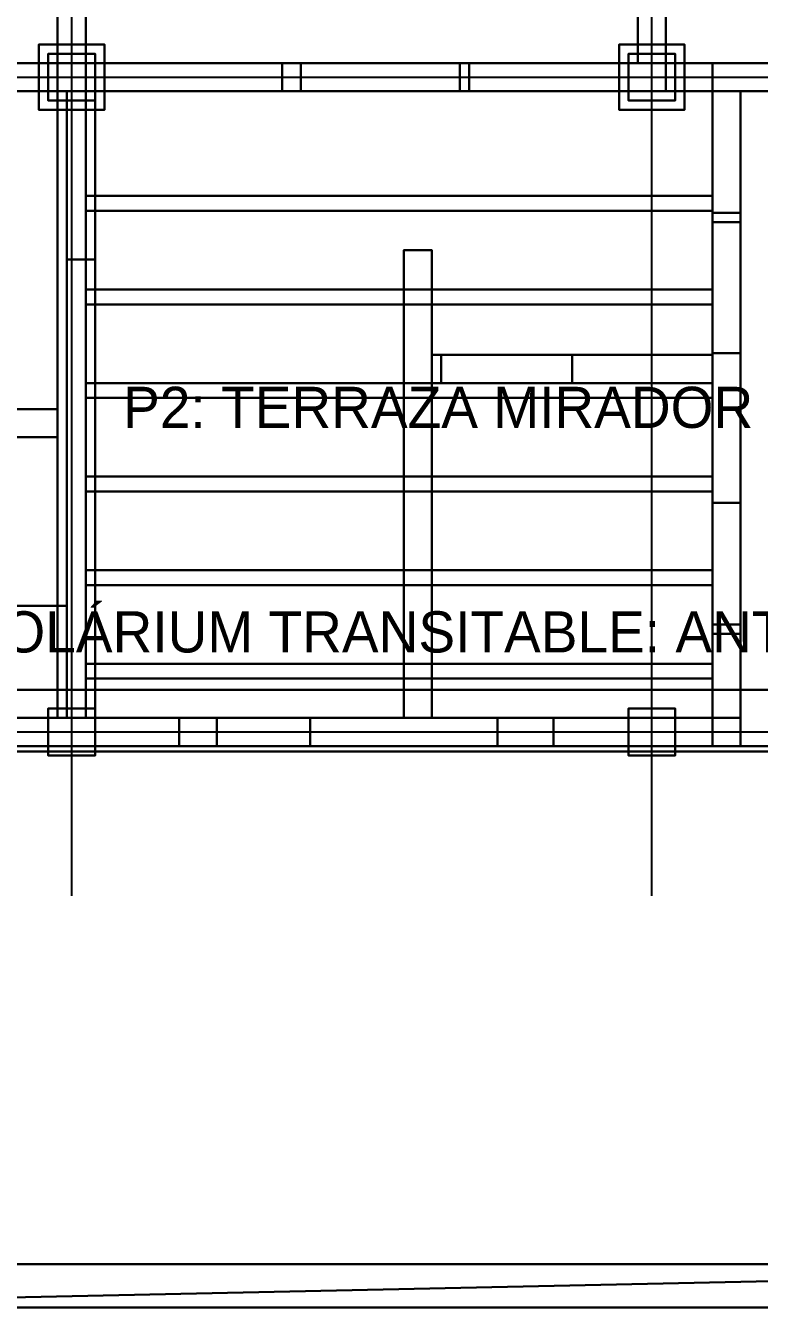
# Model space of a CAD drawing. Extents: x -0.6 to 14.6, y 0 to 25.5.
# Drawn here: x 2.58 to 6.5, y 0 to 6.85 of the extents above; entities that cross this region are included whole.
import ezdxf

# ---------------------------------------------------------------- set-up
doc = ezdxf.new("R2010")
doc.units = 0
for name, color, linetype in [('CERCA_PERIMETRAL_3D', 7, 'CONTINUOUS'), ('COLUMNAS_3D', 7, 'CONTINUOUS'), ('EJES_ESTRUCTURALES', 7, 'CONTINUOUS'), ('LOSA_PISO_3D', 7, 'CONTINUOUS'), ('MEDITERRANEO_AZOTEA_SOLARIUM_3D', 7, 'CONTINUOUS'), ('MEDITERRANEO_MUROS_ENCALADOS_3D', 7, 'CONTINUOUS'), ('MEDITERRANEO_PERGOLAS_3D', 7, 'CONTINUOUS'), ('MEDITERRANEO_TABIQUES_3D', 7, 'CONTINUOUS'), ('MUROS_EXTERIORES_3D', 7, 'CONTINUOUS'), ('MUROS_INTERIORES_3D', 7, 'CONTINUOUS'), ('P2_COLUMNAS_3D', 7, 'CONTINUOUS'), ('P2_LOSA_PISO_3D', 7, 'CONTINUOUS'), ('P2_ROTULOS', 7, 'CONTINUOUS'), ('PLANTA_SEGUNDO_PISO_2D', 7, 'CONTINUOUS'), ('SOTANO_COLUMNAS_3D', 7, 'CONTINUOUS'), ('SOTANO_LOSA_3D', 7, 'CONTINUOUS'), ('SOTANO_MUROS_EXT_3D', 7, 'CONTINUOUS'), ('SOTANO_MUROS_INT_3D', 7, 'CONTINUOUS'), ('TERRENO_3D', 7, 'CONTINUOUS')]:
    doc.layers.add(name, color=color, linetype=linetype)

msp = doc.modelspace()

# ---------------------------------------------------------------- linework, layer by layer
at = {"layer": 'CERCA_PERIMETRAL_3D', "color": 7}
for points in [[(0, 0, -2.55), (0, 0.23, -2.55), (10.8043, 0.23, -2.55), (10.8043, 0, -2.55)], [(0, 0, -1), (10.8043, 0, -1), (10.8043, 0.23, -1), (0, 0.23, -1)], [(10.8043, 0.23, -2.55), (0, 0.23, -2.55), (0, 0.23, -1), (10.8043, 0.23, -1)], [(0, 0, -2.55), (10.8043, 0, -2.55), (10.8043, 0, -1), (0, 0, -1)]]:
    msp.add_3dface(points, dxfattribs=at)
at = {"layer": 'COLUMNAS_3D', "color": 1}
for points in [[(2.7, 6.45), (2.7, 6.7), (2.95, 6.7), (2.95, 6.45)], [(2.7, 6.45, 2.85), (2.95, 6.45, 2.85), (2.95, 6.7, 2.85), (2.7, 6.7, 2.85)], [(2.95, 6.7), (2.7, 6.7), (2.7, 6.7, 2.85), (2.95, 6.7, 2.85)], [(2.7, 6.7), (2.7, 6.45), (2.7, 6.45, 2.85), (2.7, 6.7, 2.85)], [(2.95, 6.45), (2.95, 6.7), (2.95, 6.7, 2.85), (2.95, 6.45, 2.85)], [(5.8, 6.45), (5.8, 6.7), (6.05, 6.7), (6.05, 6.45)], [(5.8, 6.45, 2.85), (6.05, 6.45, 2.85), (6.05, 6.7, 2.85), (5.8, 6.7, 2.85)], [(6.05, 6.7), (5.8, 6.7), (5.8, 6.7, 2.85), (6.05, 6.7, 2.85)], [(5.8, 6.7), (5.8, 6.45), (5.8, 6.45, 2.85), (5.8, 6.7, 2.85)], [(6.05, 6.45), (6.05, 6.7), (6.05, 6.7, 2.85), (6.05, 6.45, 2.85)], [(2.7, 6.45), (2.95, 6.45), (2.95, 6.45, 2.85), (2.7, 6.45, 2.85)], [(5.8, 6.45), (6.05, 6.45), (6.05, 6.45, 2.85), (5.8, 6.45, 2.85)], [(2.7, 2.95), (2.7, 3.2), (2.95, 3.2), (2.95, 2.95)], [(2.7, 2.95, 2.85), (2.95, 2.95, 2.85), (2.95, 3.2, 2.85), (2.7, 3.2, 2.85)], [(2.95, 3.2), (2.7, 3.2), (2.7, 3.2, 2.85), (2.95, 3.2, 2.85)], [(2.7, 3.2), (2.7, 2.95), (2.7, 2.95, 2.85), (2.7, 3.2, 2.85)], [(2.95, 2.95), (2.95, 3.2), (2.95, 3.2, 2.85), (2.95, 2.95, 2.85)], [(5.8, 2.95), (5.8, 3.2), (6.05, 3.2), (6.05, 2.95)], [(5.8, 2.95, 2.85), (6.05, 2.95, 2.85), (6.05, 3.2, 2.85), (5.8, 3.2, 2.85)], [(6.05, 3.2), (5.8, 3.2), (5.8, 3.2, 2.85), (6.05, 3.2, 2.85)], [(5.8, 3.2), (5.8, 2.95), (5.8, 2.95, 2.85), (5.8, 3.2, 2.85)], [(6.05, 2.95), (6.05, 3.2), (6.05, 3.2, 2.85), (6.05, 2.95, 2.85)], [(2.7, 2.95), (2.95, 2.95), (2.95, 2.95, 2.85), (2.7, 2.95, 2.85)], [(5.8, 2.95), (6.05, 2.95), (6.05, 2.95, 2.85), (5.8, 2.95, 2.85)]]:
    msp.add_3dface(points, dxfattribs=at)
at = {"layer": 'EJES_ESTRUCTURALES', "color": 4}
for p, q in [((2.825, 2.2), (2.825, 25.51)), ((5.925, 2.2), (5.925, 25.51)), ((-0.6, 6.575), (9.8, 6.575)), ((-0.6, 3.075), (9.8, 3.075))]:
    msp.add_line(p, q, dxfattribs=at)
at = {"layer": 'LOSA_PISO_3D', "color": 8}
for points in [[(0.15, 6.5, -0.15), (0.15, 7.4, -0.15), (9.15, 7.4, -0.15), (9.15, 6.5, -0.15)], [(0.15, 6.5), (9.15, 6.5), (9.15, 7.4), (0.15, 7.4)], [(0.15, 3, -0.15), (0.15, 6.5, -0.15), (6.4, 6.5, -0.15), (6.4, 3, -0.15)], [(0.15, 3), (6.4, 3), (6.4, 6.5), (0.15, 6.5)], [(6.4, 6.5, -0.15), (0.15, 6.5, -0.15), (0.15, 6.5), (6.4, 6.5)], [(0.15, 6.5, -0.15), (9.15, 6.5, -0.15), (9.15, 6.5), (0.15, 6.5)], [(6.4, 3, -0.15), (6.4, 6.5, -0.15), (6.4, 6.5), (6.4, 3)], [(0.15, 3, -0.15), (6.4, 3, -0.15), (6.4, 3), (0.15, 3)]]:
    msp.add_3dface(points, dxfattribs=at)
at = {"layer": 'MEDITERRANEO_AZOTEA_SOLARIUM_3D', "color": 7}
for points in [[(0.12, 2.97, 7), (0.12, 24.74, 7), (9.18, 24.74, 7), (9.18, 2.97, 7)], [(0.12, 2.97, 7.08), (9.18, 2.97, 7.08), (9.18, 24.74, 7.08), (0.12, 24.74, 7.08)], [(0.15, 3, 5.85), (0.15, 24.71, 5.85), (9.15, 24.71, 5.85), (9.15, 3, 5.85)], [(0.15, 3, 6), (9.15, 3, 6), (9.15, 24.71, 6), (0.15, 24.71, 6)], [(0.15, 3, 6), (0.15, 3.3, 6), (9.15, 3.3, 6), (9.15, 3, 6)], [(0.15, 3, 7), (9.15, 3, 7), (9.15, 3.3, 7), (0.15, 3.3, 7)], [(9.15, 3.3, 6), (0.15, 3.3, 6), (0.15, 3.3, 7), (9.15, 3.3, 7)], [(0.12, 2.97, 7), (9.18, 2.97, 7), (9.18, 2.97, 7.08), (0.12, 2.97, 7.08)], [(0.15, 3, 5.85), (9.15, 3, 5.85), (9.15, 3, 6), (0.15, 3, 6)], [(0.15, 3, 6), (9.15, 3, 6), (9.15, 3, 7), (0.15, 3, 7)]]:
    msp.add_3dface(points, dxfattribs=at)
at = {"layer": 'MEDITERRANEO_MUROS_ENCALADOS_3D', "color": 7}
for points in [[(6.25, 6.5, 3), (6.25, 6.65, 3), (9.15, 6.65, 3), (9.15, 6.5, 3)], [(6.25, 6.5, 5.85), (9.15, 6.5, 5.85), (9.15, 6.65, 5.85), (6.25, 6.65, 5.85)], [(9.15, 6.65, 3), (6.25, 6.65, 3), (6.25, 6.65, 5.85), (9.15, 6.65, 5.85)], [(6.25, 6.65, 3), (6.25, 6.5, 3), (6.25, 6.5, 5.85), (6.25, 6.65, 5.85)], [(6.25, 6.5, 3), (9.15, 6.5, 3), (9.15, 6.5, 5.85), (6.25, 6.5, 5.85)], [(6.25, 5.85, 3), (6.25, 6.5, 3), (6.4, 6.5, 3), (6.4, 5.85, 3)], [(6.25, 5.85, 5.85), (6.4, 5.85, 5.85), (6.4, 6.5, 5.85), (6.25, 6.5, 5.85)], [(6.4, 6.5, 3), (6.25, 6.5, 3), (6.25, 6.5, 5.85), (6.4, 6.5, 5.85)], [(6.25, 6.5, 3), (6.25, 5.85, 3), (6.25, 5.85, 5.85), (6.25, 6.5, 5.85)], [(6.4, 5.85, 3), (6.4, 6.5, 3), (6.4, 6.5, 5.85), (6.4, 5.85, 5.85)], [(6.25, 3.65, 3), (6.25, 5.85, 3), (6.4, 5.85, 3), (6.4, 3.65, 3)], [(6.25, 3.65, 4), (6.4, 3.65, 4), (6.4, 5.85, 4), (6.25, 5.85, 4)], [(6.4, 5.85, 3), (6.25, 5.85, 3), (6.25, 5.85, 4), (6.4, 5.85, 4)], [(6.25, 5.85, 3), (6.25, 3.65, 3), (6.25, 3.65, 4), (6.25, 5.85, 4)], [(6.25, 3.65, 5.1), (6.25, 5.85, 5.1), (6.4, 5.85, 5.1), (6.4, 3.65, 5.1)], [(6.25, 3.65, 5.85), (6.4, 3.65, 5.85), (6.4, 5.85, 5.85), (6.25, 5.85, 5.85)], [(6.4, 5.85, 5.1), (6.25, 5.85, 5.1), (6.25, 5.85, 5.85), (6.4, 5.85, 5.85)], [(6.25, 5.85, 5.1), (6.25, 3.65, 5.1), (6.25, 3.65, 5.85), (6.25, 5.85, 5.85)], [(6.25, 5.85, 3), (6.4, 5.85, 3), (6.4, 5.85, 5.85), (6.25, 5.85, 5.85)], [(6.4, 3.65, 3), (6.4, 5.85, 3), (6.4, 5.85, 4), (6.4, 3.65, 4)], [(6.4, 3.65, 5.1), (6.4, 5.85, 5.1), (6.4, 5.85, 5.85), (6.4, 3.65, 5.85)], [(6.25, 3, 3), (6.25, 3.65, 3), (6.4, 3.65, 3), (6.4, 3, 3)], [(6.25, 3, 5.85), (6.4, 3, 5.85), (6.4, 3.65, 5.85), (6.25, 3.65, 5.85)], [(6.4, 3.65, 3), (6.25, 3.65, 3), (6.25, 3.65, 5.85), (6.4, 3.65, 5.85)], [(6.25, 3.65, 3), (6.25, 3, 3), (6.25, 3, 5.85), (6.25, 3.65, 5.85)], [(6.25, 3.65, 3), (6.4, 3.65, 3), (6.4, 3.65, 4), (6.25, 3.65, 4)], [(6.25, 3.65, 5.1), (6.4, 3.65, 5.1), (6.4, 3.65, 5.85), (6.25, 3.65, 5.85)], [(6.4, 3, 3), (6.4, 3.65, 3), (6.4, 3.65, 5.85), (6.4, 3, 5.85)], [(2.3, 3, 3), (2.3, 3.15, 3), (3.6, 3.15, 3), (3.6, 3, 3)], [(2.3, 3, 5.85), (3.6, 3, 5.85), (3.6, 3.15, 5.85), (2.3, 3.15, 5.85)], [(3.6, 3.15, 3), (2.3, 3.15, 3), (2.3, 3.15, 5.85), (3.6, 3.15, 5.85)], [(3.6, 3, 3), (3.6, 3.15, 3), (3.6, 3.15, 5.85), (3.6, 3, 5.85)], [(3.6, 3, 5.1), (3.6, 3.15, 5.1), (5.4, 3.15, 5.1), (5.4, 3, 5.1)], [(3.6, 3, 5.85), (5.4, 3, 5.85), (5.4, 3.15, 5.85), (3.6, 3.15, 5.85)], [(5.4, 3.15, 5.1), (3.6, 3.15, 5.1), (3.6, 3.15, 5.85), (5.4, 3.15, 5.85)], [(3.6, 3.15, 5.1), (3.6, 3, 5.1), (3.6, 3, 5.85), (3.6, 3.15, 5.85)], [(5.4, 3, 5.1), (5.4, 3.15, 5.1), (5.4, 3.15, 5.85), (5.4, 3, 5.85)], [(5.4, 3, 3), (5.4, 3.15, 3), (6.4, 3.15, 3), (6.4, 3, 3)], [(5.4, 3, 5.85), (6.4, 3, 5.85), (6.4, 3.15, 5.85), (5.4, 3.15, 5.85)], [(6.4, 3.15, 3), (5.4, 3.15, 3), (5.4, 3.15, 5.85), (6.4, 3.15, 5.85)], [(5.4, 3.15, 3), (5.4, 3, 3), (5.4, 3, 5.85), (5.4, 3.15, 5.85)], [(6.4, 3, 3), (6.4, 3.15, 3), (6.4, 3.15, 5.85), (6.4, 3, 5.85)], [(2.3, 3, 3), (3.6, 3, 3), (3.6, 3, 5.85), (2.3, 3, 5.85)], [(3.6, 3, 5.1), (5.4, 3, 5.1), (5.4, 3, 5.85), (3.6, 3, 5.85)], [(5.4, 3, 3), (6.4, 3, 3), (6.4, 3, 5.85), (5.4, 3, 5.85)], [(6.25, 3, 3), (6.4, 3, 3), (6.4, 3, 5.85), (6.25, 3, 5.85)]]:
    msp.add_3dface(points, dxfattribs=at)
at = {"layer": 'MEDITERRANEO_PERGOLAS_3D', "color": 6}
for points in [[(2.9, 5.86, 5.95), (2.9, 5.94, 5.95), (6.25, 5.94, 5.95), (6.25, 5.86, 5.95)], [(2.9, 5.86, 6.05), (6.25, 5.86, 6.05), (6.25, 5.94, 6.05), (2.9, 5.94, 6.05)], [(6.25, 5.94, 5.95), (2.9, 5.94, 5.95), (2.9, 5.94, 6.05), (6.25, 5.94, 6.05)], [(2.9, 5.94, 5.95), (2.9, 5.86, 5.95), (2.9, 5.86, 6.05), (2.9, 5.94, 6.05)], [(6.25, 5.86, 5.95), (6.25, 5.94, 5.95), (6.25, 5.94, 6.05), (6.25, 5.86, 6.05)], [(2.9, 5.86, 5.95), (6.25, 5.86, 5.95), (6.25, 5.86, 6.05), (2.9, 5.86, 6.05)], [(2.9, 5.36, 5.95), (2.9, 5.44, 5.95), (6.25, 5.44, 5.95), (6.25, 5.36, 5.95)], [(2.9, 5.36, 6.05), (6.25, 5.36, 6.05), (6.25, 5.44, 6.05), (2.9, 5.44, 6.05)], [(6.25, 5.44, 5.95), (2.9, 5.44, 5.95), (2.9, 5.44, 6.05), (6.25, 5.44, 6.05)], [(2.9, 5.44, 5.95), (2.9, 5.36, 5.95), (2.9, 5.36, 6.05), (2.9, 5.44, 6.05)], [(6.25, 5.36, 5.95), (6.25, 5.44, 5.95), (6.25, 5.44, 6.05), (6.25, 5.36, 6.05)], [(2.9, 5.36, 5.95), (6.25, 5.36, 5.95), (6.25, 5.36, 6.05), (2.9, 5.36, 6.05)], [(2.9, 4.86, 5.95), (2.9, 4.94, 5.95), (6.25, 4.94, 5.95), (6.25, 4.86, 5.95)], [(2.9, 4.86, 6.05), (6.25, 4.86, 6.05), (6.25, 4.94, 6.05), (2.9, 4.94, 6.05)], [(6.25, 4.94, 5.95), (2.9, 4.94, 5.95), (2.9, 4.94, 6.05), (6.25, 4.94, 6.05)], [(2.9, 4.94, 5.95), (2.9, 4.86, 5.95), (2.9, 4.86, 6.05), (2.9, 4.94, 6.05)], [(6.25, 4.86, 5.95), (6.25, 4.94, 5.95), (6.25, 4.94, 6.05), (6.25, 4.86, 6.05)], [(2.9, 4.86, 5.95), (6.25, 4.86, 5.95), (6.25, 4.86, 6.05), (2.9, 4.86, 6.05)], [(2.9, 4.36, 5.95), (2.9, 4.44, 5.95), (6.25, 4.44, 5.95), (6.25, 4.36, 5.95)], [(2.9, 4.36, 6.05), (6.25, 4.36, 6.05), (6.25, 4.44, 6.05), (2.9, 4.44, 6.05)], [(6.25, 4.44, 5.95), (2.9, 4.44, 5.95), (2.9, 4.44, 6.05), (6.25, 4.44, 6.05)], [(2.9, 4.44, 5.95), (2.9, 4.36, 5.95), (2.9, 4.36, 6.05), (2.9, 4.44, 6.05)], [(6.25, 4.36, 5.95), (6.25, 4.44, 5.95), (6.25, 4.44, 6.05), (6.25, 4.36, 6.05)], [(2.9, 4.36, 5.95), (6.25, 4.36, 5.95), (6.25, 4.36, 6.05), (2.9, 4.36, 6.05)], [(2.9, 3.86, 5.95), (2.9, 3.94, 5.95), (6.25, 3.94, 5.95), (6.25, 3.86, 5.95)], [(2.9, 3.86, 6.05), (6.25, 3.86, 6.05), (6.25, 3.94, 6.05), (2.9, 3.94, 6.05)], [(6.25, 3.94, 5.95), (2.9, 3.94, 5.95), (2.9, 3.94, 6.05), (6.25, 3.94, 6.05)], [(2.9, 3.94, 5.95), (2.9, 3.86, 5.95), (2.9, 3.86, 6.05), (2.9, 3.94, 6.05)], [(6.25, 3.86, 5.95), (6.25, 3.94, 5.95), (6.25, 3.94, 6.05), (6.25, 3.86, 6.05)], [(2.9, 3.86, 5.95), (6.25, 3.86, 5.95), (6.25, 3.86, 6.05), (2.9, 3.86, 6.05)], [(2.9, 3.36, 5.95), (2.9, 3.44, 5.95), (6.25, 3.44, 5.95), (6.25, 3.36, 5.95)], [(2.9, 3.36, 6.05), (6.25, 3.36, 6.05), (6.25, 3.44, 6.05), (2.9, 3.44, 6.05)], [(6.25, 3.44, 5.95), (2.9, 3.44, 5.95), (2.9, 3.44, 6.05), (6.25, 3.44, 6.05)], [(2.9, 3.44, 5.95), (2.9, 3.36, 5.95), (2.9, 3.36, 6.05), (2.9, 3.44, 6.05)], [(6.25, 3.36, 5.95), (6.25, 3.44, 5.95), (6.25, 3.44, 6.05), (6.25, 3.36, 6.05)], [(2.9, 3.36, 5.95), (6.25, 3.36, 5.95), (6.25, 3.36, 6.05), (2.9, 3.36, 6.05)]]:
    msp.add_3dface(points, dxfattribs=at)
at = {"layer": 'MEDITERRANEO_TABIQUES_3D', "color": 7}
for points in [[(5.85, 6.65, 3), (5.85, 9.2, 3), (6, 9.2, 3), (6, 6.65, 3)], [(5.85, 6.65, 5.85), (6, 6.65, 5.85), (6, 9.2, 5.85), (5.85, 9.2, 5.85)], [(5.85, 9.2, 3), (5.85, 6.65, 3), (5.85, 6.65, 5.85), (5.85, 9.2, 5.85)], [(6, 6.65, 3), (6, 9.2, 3), (6, 9.2, 5.85), (6, 6.65, 5.85)], [(2.75, 3.15, 3), (2.75, 7.3, 3), (2.9, 7.3, 3), (2.9, 3.15, 3)], [(2.75, 3.15, 5.85), (2.9, 3.15, 5.85), (2.9, 7.3, 5.85), (2.75, 7.3, 5.85)], [(2.75, 7.3, 3), (2.75, 3.15, 3), (2.75, 3.15, 5.85), (2.75, 7.3, 5.85)], [(2.9, 3.15, 3), (2.9, 7.3, 3), (2.9, 7.3, 5.85), (2.9, 3.15, 5.85)], [(5.85, 6.65, 3), (6, 6.65, 3), (6, 6.65, 5.85), (5.85, 6.65, 5.85)], [(2.75, 3.15, 3), (2.9, 3.15, 3), (2.9, 3.15, 5.85), (2.75, 3.15, 5.85)]]:
    msp.add_3dface(points, dxfattribs=at)
at = {"layer": 'MUROS_EXTERIORES_3D', "color": 7}
for points in [[(6.25, 6.5), (6.25, 6.65), (9.15, 6.65), (9.15, 6.5)], [(6.25, 6.5, 2.85), (9.15, 6.5, 2.85), (9.15, 6.65, 2.85), (6.25, 6.65, 2.85)], [(9.15, 6.65), (6.25, 6.65), (6.25, 6.65, 2.85), (9.15, 6.65, 2.85)], [(6.25, 6.65), (6.25, 6.5), (6.25, 6.5, 2.85), (6.25, 6.65, 2.85)], [(6.25, 6.5), (9.15, 6.5), (9.15, 6.5, 2.85), (6.25, 6.5, 2.85)], [(6.25, 5.85), (6.25, 6.5), (6.4, 6.5), (6.4, 5.85)], [(6.25, 5.85, 2.85), (6.4, 5.85, 2.85), (6.4, 6.5, 2.85), (6.25, 6.5, 2.85)], [(6.4, 6.5), (6.25, 6.5), (6.25, 6.5, 2.85), (6.4, 6.5, 2.85)], [(6.25, 6.5), (6.25, 5.85), (6.25, 5.85, 2.85), (6.25, 6.5, 2.85)], [(6.4, 5.85), (6.4, 6.5), (6.4, 6.5, 2.85), (6.4, 5.85, 2.85)], [(6.25, 3.65), (6.25, 5.85), (6.4, 5.85), (6.4, 3.65)], [(6.25, 3.65, 1), (6.4, 3.65, 1), (6.4, 5.85, 1), (6.25, 5.85, 1)], [(6.4, 5.85), (6.25, 5.85), (6.25, 5.85, 1), (6.4, 5.85, 1)], [(6.25, 5.85), (6.25, 3.65), (6.25, 3.65, 1), (6.25, 5.85, 1)], [(6.25, 3.65, 2.1), (6.25, 5.85, 2.1), (6.4, 5.85, 2.1), (6.4, 3.65, 2.1)], [(6.25, 3.65, 2.85), (6.4, 3.65, 2.85), (6.4, 5.85, 2.85), (6.25, 5.85, 2.85)], [(6.4, 5.85, 2.1), (6.25, 5.85, 2.1), (6.25, 5.85, 2.85), (6.4, 5.85, 2.85)], [(6.25, 5.85, 2.1), (6.25, 3.65, 2.1), (6.25, 3.65, 2.85), (6.25, 5.85, 2.85)], [(6.25, 5.85), (6.4, 5.85), (6.4, 5.85, 2.85), (6.25, 5.85, 2.85)], [(6.4, 3.65), (6.4, 5.85), (6.4, 5.85, 1), (6.4, 3.65, 1)], [(6.4, 3.65, 2.1), (6.4, 5.85, 2.1), (6.4, 5.85, 2.85), (6.4, 3.65, 2.85)], [(6.25, 3), (6.25, 3.65), (6.4, 3.65), (6.4, 3)], [(6.25, 3, 2.85), (6.4, 3, 2.85), (6.4, 3.65, 2.85), (6.25, 3.65, 2.85)], [(6.4, 3.65), (6.25, 3.65), (6.25, 3.65, 2.85), (6.4, 3.65, 2.85)], [(6.25, 3.65), (6.25, 3), (6.25, 3, 2.85), (6.25, 3.65, 2.85)], [(6.25, 3.65), (6.4, 3.65), (6.4, 3.65, 1), (6.25, 3.65, 1)], [(6.25, 3.65, 2.1), (6.4, 3.65, 2.1), (6.4, 3.65, 2.85), (6.25, 3.65, 2.85)], [(6.4, 3), (6.4, 3.65), (6.4, 3.65, 2.85), (6.4, 3, 2.85)], [(2.35, 3), (2.35, 3.15), (4.1, 3.15), (4.1, 3)], [(2.35, 3, 2.85), (4.1, 3, 2.85), (4.1, 3.15, 2.85), (2.35, 3.15, 2.85)], [(4.1, 3.15), (2.35, 3.15), (2.35, 3.15, 2.85), (4.1, 3.15, 2.85)], [(4.1, 3), (4.1, 3.15), (4.1, 3.15, 2.85), (4.1, 3, 2.85)], [(4.1, 3), (4.1, 3.15), (5.1, 3.15), (5.1, 3)], [(4.1, 3, 1), (5.1, 3, 1), (5.1, 3.15, 1), (4.1, 3.15, 1)], [(5.1, 3.15), (4.1, 3.15), (4.1, 3.15, 1), (5.1, 3.15, 1)], [(4.1, 3.15), (4.1, 3), (4.1, 3, 1), (4.1, 3.15, 1)], [(4.1, 3, 2.1), (4.1, 3.15, 2.1), (5.1, 3.15, 2.1), (5.1, 3, 2.1)], [(4.1, 3, 2.85), (5.1, 3, 2.85), (5.1, 3.15, 2.85), (4.1, 3.15, 2.85)], [(5.1, 3.15, 2.1), (4.1, 3.15, 2.1), (4.1, 3.15, 2.85), (5.1, 3.15, 2.85)], [(4.1, 3.15, 2.1), (4.1, 3, 2.1), (4.1, 3, 2.85), (4.1, 3.15, 2.85)], [(5.1, 3), (5.1, 3.15), (5.1, 3.15, 1), (5.1, 3, 1)], [(5.1, 3, 2.1), (5.1, 3.15, 2.1), (5.1, 3.15, 2.85), (5.1, 3, 2.85)], [(5.1, 3), (5.1, 3.15), (6.4, 3.15), (6.4, 3)], [(5.1, 3, 2.85), (6.4, 3, 2.85), (6.4, 3.15, 2.85), (5.1, 3.15, 2.85)], [(6.4, 3.15), (5.1, 3.15), (5.1, 3.15, 2.85), (6.4, 3.15, 2.85)], [(5.1, 3.15), (5.1, 3), (5.1, 3, 2.85), (5.1, 3.15, 2.85)], [(6.4, 3), (6.4, 3.15), (6.4, 3.15, 2.85), (6.4, 3, 2.85)], [(2.35, 3), (4.1, 3), (4.1, 3, 2.85), (2.35, 3, 2.85)], [(4.1, 3), (5.1, 3), (5.1, 3, 1), (4.1, 3, 1)], [(4.1, 3, 2.1), (5.1, 3, 2.1), (5.1, 3, 2.85), (4.1, 3, 2.85)], [(5.1, 3), (6.4, 3), (6.4, 3, 2.85), (5.1, 3, 2.85)], [(6.25, 3), (6.4, 3), (6.4, 3, 2.85), (6.25, 3, 2.85)]]:
    msp.add_3dface(points, dxfattribs=at)
at = {"layer": 'MUROS_INTERIORES_3D', "color": 7}
for points in [[(2.75, 3.15), (2.75, 24.56), (2.9, 24.56), (2.9, 3.15)], [(2.75, 3.15, 2.85), (2.9, 3.15, 2.85), (2.9, 24.56, 2.85), (2.75, 24.56, 2.85)], [(2.75, 24.56), (2.75, 3.15), (2.75, 3.15, 2.85), (2.75, 24.56, 2.85)], [(2.9, 3.15), (2.9, 24.56), (2.9, 24.56, 2.85), (2.9, 3.15, 2.85)], [(5.85, 6.65), (5.85, 6.95), (6, 6.95), (6, 6.65)], [(5.85, 6.65, 2.85), (6, 6.65, 2.85), (6, 6.95, 2.85), (5.85, 6.95, 2.85)], [(5.85, 6.95), (5.85, 6.65), (5.85, 6.65, 2.85), (5.85, 6.95, 2.85)], [(6, 6.65), (6, 6.95), (6, 6.95, 2.85), (6, 6.65, 2.85)], [(2.9, 6.5), (2.9, 6.65), (4.05, 6.65), (4.05, 6.5)], [(2.9, 6.5, 2.85), (4.05, 6.5, 2.85), (4.05, 6.65, 2.85), (2.9, 6.65, 2.85)], [(4.05, 6.65), (2.9, 6.65), (2.9, 6.65, 2.85), (4.05, 6.65, 2.85)], [(2.9, 6.65), (2.9, 6.5), (2.9, 6.5, 2.85), (2.9, 6.65, 2.85)], [(4.05, 6.5), (4.05, 6.65), (4.05, 6.65, 2.85), (4.05, 6.5, 2.85)], [(4.05, 6.5, 2.1), (4.05, 6.65, 2.1), (4.9, 6.65, 2.1), (4.9, 6.5, 2.1)], [(4.05, 6.5, 2.85), (4.9, 6.5, 2.85), (4.9, 6.65, 2.85), (4.05, 6.65, 2.85)], [(4.9, 6.65, 2.1), (4.05, 6.65, 2.1), (4.05, 6.65, 2.85), (4.9, 6.65, 2.85)], [(4.05, 6.65, 2.1), (4.05, 6.5, 2.1), (4.05, 6.5, 2.85), (4.05, 6.65, 2.85)], [(4.9, 6.5, 2.1), (4.9, 6.65, 2.1), (4.9, 6.65, 2.85), (4.9, 6.5, 2.85)], [(4.9, 6.5), (4.9, 6.65), (6.25, 6.65), (6.25, 6.5)], [(4.9, 6.5, 2.85), (6.25, 6.5, 2.85), (6.25, 6.65, 2.85), (4.9, 6.65, 2.85)], [(6.25, 6.65), (4.9, 6.65), (4.9, 6.65, 2.85), (6.25, 6.65, 2.85)], [(4.9, 6.65), (4.9, 6.5), (4.9, 6.5, 2.85), (4.9, 6.65, 2.85)], [(5.85, 6.65), (6, 6.65), (6, 6.65, 2.85), (5.85, 6.65, 2.85)], [(6.25, 6.5), (6.25, 6.65), (6.25, 6.65, 2.85), (6.25, 6.5, 2.85)], [(2.9, 6.5), (4.05, 6.5), (4.05, 6.5, 2.85), (2.9, 6.5, 2.85)], [(4.05, 6.5, 2.1), (4.9, 6.5, 2.1), (4.9, 6.5, 2.85), (4.05, 6.5, 2.85)], [(4.9, 6.5), (6.25, 6.5), (6.25, 6.5, 2.85), (4.9, 6.5, 2.85)], [(2.05, 4.65), (2.05, 4.8), (2.75, 4.8), (2.75, 4.65)], [(2.05, 4.65, 2.85), (2.75, 4.65, 2.85), (2.75, 4.8, 2.85), (2.05, 4.8, 2.85)], [(2.75, 4.8), (2.05, 4.8), (2.05, 4.8, 2.85), (2.75, 4.8, 2.85)], [(2.75, 4.65), (2.75, 4.8), (2.75, 4.8, 2.85), (2.75, 4.65, 2.85)], [(2.05, 4.65), (2.75, 4.65), (2.75, 4.65, 2.85), (2.05, 4.65, 2.85)], [(2.75, 3.15), (2.9, 3.15), (2.9, 3.15, 2.85), (2.75, 3.15, 2.85)]]:
    msp.add_3dface(points, dxfattribs=at)
at = {"layer": 'P2_COLUMNAS_3D', "color": 1}
for points in [[(2.7, 6.45, 3), (2.7, 6.7, 3), (2.95, 6.7, 3), (2.95, 6.45, 3)], [(2.7, 6.45, 5.85), (2.95, 6.45, 5.85), (2.95, 6.7, 5.85), (2.7, 6.7, 5.85)], [(2.95, 6.7, 3), (2.7, 6.7, 3), (2.7, 6.7, 5.85), (2.95, 6.7, 5.85)], [(2.7, 6.7, 3), (2.7, 6.45, 3), (2.7, 6.45, 5.85), (2.7, 6.7, 5.85)], [(2.95, 6.45, 3), (2.95, 6.7, 3), (2.95, 6.7, 5.85), (2.95, 6.45, 5.85)], [(5.8, 6.45, 3), (5.8, 6.7, 3), (6.05, 6.7, 3), (6.05, 6.45, 3)], [(5.8, 6.45, 5.85), (6.05, 6.45, 5.85), (6.05, 6.7, 5.85), (5.8, 6.7, 5.85)], [(6.05, 6.7, 3), (5.8, 6.7, 3), (5.8, 6.7, 5.85), (6.05, 6.7, 5.85)], [(5.8, 6.7, 3), (5.8, 6.45, 3), (5.8, 6.45, 5.85), (5.8, 6.7, 5.85)], [(6.05, 6.45, 3), (6.05, 6.7, 3), (6.05, 6.7, 5.85), (6.05, 6.45, 5.85)], [(2.7, 6.45, 3), (2.95, 6.45, 3), (2.95, 6.45, 5.85), (2.7, 6.45, 5.85)], [(5.8, 6.45, 3), (6.05, 6.45, 3), (6.05, 6.45, 5.85), (5.8, 6.45, 5.85)], [(2.7, 2.95, 3), (2.7, 3.2, 3), (2.95, 3.2, 3), (2.95, 2.95, 3)], [(2.7, 2.95, 5.85), (2.95, 2.95, 5.85), (2.95, 3.2, 5.85), (2.7, 3.2, 5.85)], [(2.95, 3.2, 3), (2.7, 3.2, 3), (2.7, 3.2, 5.85), (2.95, 3.2, 5.85)], [(2.7, 3.2, 3), (2.7, 2.95, 3), (2.7, 2.95, 5.85), (2.7, 3.2, 5.85)], [(2.95, 2.95, 3), (2.95, 3.2, 3), (2.95, 3.2, 5.85), (2.95, 2.95, 5.85)], [(5.8, 2.95, 3), (5.8, 3.2, 3), (6.05, 3.2, 3), (6.05, 2.95, 3)], [(5.8, 2.95, 5.85), (6.05, 2.95, 5.85), (6.05, 3.2, 5.85), (5.8, 3.2, 5.85)], [(6.05, 3.2, 3), (5.8, 3.2, 3), (5.8, 3.2, 5.85), (6.05, 3.2, 5.85)], [(5.8, 3.2, 3), (5.8, 2.95, 3), (5.8, 2.95, 5.85), (5.8, 3.2, 5.85)], [(6.05, 2.95, 3), (6.05, 3.2, 3), (6.05, 3.2, 5.85), (6.05, 2.95, 5.85)], [(2.7, 2.95, 3), (2.95, 2.95, 3), (2.95, 2.95, 5.85), (2.7, 2.95, 5.85)], [(5.8, 2.95, 3), (6.05, 2.95, 3), (6.05, 2.95, 5.85), (5.8, 2.95, 5.85)]]:
    msp.add_3dface(points, dxfattribs=at)
at = {"layer": 'P2_LOSA_PISO_3D', "color": 7}
for points in [[(0.15, 6.5, 2.85), (0.15, 7.4, 2.85), (9.15, 7.4, 2.85), (9.15, 6.5, 2.85)], [(0.15, 6.5, 3), (9.15, 6.5, 3), (9.15, 7.4, 3), (0.15, 7.4, 3)], [(0.15, 3, 2.85), (0.15, 6.5, 2.85), (6.4, 6.5, 2.85), (6.4, 3, 2.85)], [(0.15, 3, 3), (6.4, 3, 3), (6.4, 6.5, 3), (0.15, 6.5, 3)], [(6.4, 6.5, 2.85), (0.15, 6.5, 2.85), (0.15, 6.5, 3), (6.4, 6.5, 3)], [(0.15, 6.5, 2.85), (9.15, 6.5, 2.85), (9.15, 6.5, 3), (0.15, 6.5, 3)], [(6.4, 3, 2.85), (6.4, 6.5, 2.85), (6.4, 6.5, 3), (6.4, 3, 3)], [(0.15, 3, 2.85), (6.4, 3, 2.85), (6.4, 3, 3), (0.15, 3, 3)]]:
    msp.add_3dface(points, dxfattribs=at)
at = {"layer": 'PLANTA_SEGUNDO_PISO_2D', "color": 1}
for p, q in [((2.95, 6.7, 3), (2.7, 6.7, 3)), ((2.7, 6.7, 3), (2.7, 6.45, 3)), ((2.95, 6.45, 3), (2.95, 6.7, 3)), ((6.05, 6.7, 3), (5.8, 6.7, 3)), ((5.8, 6.7, 3), (5.8, 6.45, 3)), ((6.05, 6.45, 3), (6.05, 6.7, 3)), ((2.7, 6.45, 3), (2.95, 6.45, 3)), ((5.8, 6.45, 3), (6.05, 6.45, 3)), ((2.95, 3.2, 3), (2.7, 3.2, 3)), ((2.7, 3.2, 3), (2.7, 2.95, 3)), ((2.95, 2.95, 3), (2.95, 3.2, 3)), ((6.05, 3.2, 3), (5.8, 3.2, 3)), ((5.8, 3.2, 3), (5.8, 2.95, 3)), ((6.05, 2.95, 3), (6.05, 3.2, 3)), ((2.7, 2.95, 3), (2.95, 2.95, 3)), ((5.8, 2.95, 3), (6.05, 2.95, 3))]:
    msp.add_line(p, q, dxfattribs=at)
at = {"layer": 'SOTANO_COLUMNAS_3D', "color": 1}
for points in [[(2.65, 6.4, -2.55), (2.65, 6.75, -2.55), (3, 6.75, -2.55), (3, 6.4, -2.55)], [(2.65, 6.4, -0.15), (3, 6.4, -0.15), (3, 6.75, -0.15), (2.65, 6.75, -0.15)], [(3, 6.75, -2.55), (2.65, 6.75, -2.55), (2.65, 6.75, -0.15), (3, 6.75, -0.15)], [(2.65, 6.75, -2.55), (2.65, 6.4, -2.55), (2.65, 6.4, -0.15), (2.65, 6.75, -0.15)], [(3, 6.4, -2.55), (3, 6.75, -2.55), (3, 6.75, -0.15), (3, 6.4, -0.15)], [(5.75, 6.4, -2.55), (5.75, 6.75, -2.55), (6.1, 6.75, -2.55), (6.1, 6.4, -2.55)], [(5.75, 6.4, -0.15), (6.1, 6.4, -0.15), (6.1, 6.75, -0.15), (5.75, 6.75, -0.15)], [(6.1, 6.75, -2.55), (5.75, 6.75, -2.55), (5.75, 6.75, -0.15), (6.1, 6.75, -0.15)], [(5.75, 6.75, -2.55), (5.75, 6.4, -2.55), (5.75, 6.4, -0.15), (5.75, 6.75, -0.15)], [(6.1, 6.4, -2.55), (6.1, 6.75, -2.55), (6.1, 6.75, -0.15), (6.1, 6.4, -0.15)], [(2.65, 6.4, -2.55), (3, 6.4, -2.55), (3, 6.4, -0.15), (2.65, 6.4, -0.15)], [(5.75, 6.4, -2.55), (6.1, 6.4, -2.55), (6.1, 6.4, -0.15), (5.75, 6.4, -0.15)]]:
    msp.add_3dface(points, dxfattribs=at)
at = {"layer": 'SOTANO_LOSA_3D', "color": 8}
for points in [[(0.15, 6.5, -2.7), (0.15, 11.3, -2.7), (9.15, 11.3, -2.7), (9.15, 6.5, -2.7)], [(0.15, 6.5, -2.55), (9.15, 6.5, -2.55), (9.15, 11.3, -2.55), (0.15, 11.3, -2.55)], [(0.15, 3, -2.7), (0.15, 6.5, -2.7), (6.4, 6.5, -2.7), (6.4, 3, -2.7)], [(0.15, 3, -2.55), (6.4, 3, -2.55), (6.4, 6.5, -2.55), (0.15, 6.5, -2.55)], [(6.4, 6.5, -2.7), (0.15, 6.5, -2.7), (0.15, 6.5, -2.55), (6.4, 6.5, -2.55)], [(0.15, 6.5, -2.7), (9.15, 6.5, -2.7), (9.15, 6.5, -2.55), (0.15, 6.5, -2.55)], [(6.4, 3, -2.7), (6.4, 6.5, -2.7), (6.4, 6.5, -2.55), (6.4, 3, -2.55)], [(0.15, 3, -2.7), (6.4, 3, -2.7), (6.4, 3, -2.55), (0.15, 3, -2.55)]]:
    msp.add_3dface(points, dxfattribs=at)
at = {"layer": 'SOTANO_MUROS_EXT_3D', "color": 4}
for points in [[(6, 6.5, -2.55), (6, 6.65, -2.55), (6.6, 6.65, -2.55), (6.6, 6.5, -2.55)], [(6, 6.5, -0.15), (6.6, 6.5, -0.15), (6.6, 6.65, -0.15), (6, 6.65, -0.15)], [(6.6, 6.65, -2.55), (6, 6.65, -2.55), (6, 6.65, -0.15), (6.6, 6.65, -0.15)], [(6, 6.65, -2.55), (6, 6.5, -2.55), (6, 6.5, -0.15), (6, 6.65, -0.15)], [(6, 6.5, -2.55), (6.6, 6.5, -2.55), (6.6, 6.5, -0.15), (6, 6.5, -0.15)], [(6.25, 5.8, -2.55), (6.25, 6.5, -2.55), (6.4, 6.5, -2.55), (6.4, 5.8, -2.55)], [(6.25, 5.8, -0.15), (6.4, 5.8, -0.15), (6.4, 6.5, -0.15), (6.25, 6.5, -0.15)], [(6.4, 6.5, -2.55), (6.25, 6.5, -2.55), (6.25, 6.5, -0.15), (6.4, 6.5, -0.15)], [(6.25, 6.5, -2.55), (6.25, 5.8, -2.55), (6.25, 5.8, -0.15), (6.25, 6.5, -0.15)], [(6.4, 5.8, -2.55), (6.4, 6.5, -2.55), (6.4, 6.5, -0.15), (6.4, 5.8, -0.15)], [(6.25, 5.1, -2.55), (6.25, 5.8, -2.55), (6.4, 5.8, -2.55), (6.4, 5.1, -2.55)], [(6.25, 5.1, -0.85), (6.4, 5.1, -0.85), (6.4, 5.8, -0.85), (6.25, 5.8, -0.85)], [(6.4, 5.8, -2.55), (6.25, 5.8, -2.55), (6.25, 5.8, -0.85), (6.4, 5.8, -0.85)], [(6.25, 5.8, -2.55), (6.25, 5.1, -2.55), (6.25, 5.1, -0.85), (6.25, 5.8, -0.85)], [(6.25, 5.1, -0.45), (6.25, 5.8, -0.45), (6.4, 5.8, -0.45), (6.4, 5.1, -0.45)], [(6.25, 5.1, -0.15), (6.4, 5.1, -0.15), (6.4, 5.8, -0.15), (6.25, 5.8, -0.15)], [(6.4, 5.8, -0.45), (6.25, 5.8, -0.45), (6.25, 5.8, -0.15), (6.4, 5.8, -0.15)], [(6.25, 5.8, -0.45), (6.25, 5.1, -0.45), (6.25, 5.1, -0.15), (6.25, 5.8, -0.15)], [(6.25, 5.8, -2.55), (6.4, 5.8, -2.55), (6.4, 5.8, -0.15), (6.25, 5.8, -0.15)], [(6.4, 5.1, -2.55), (6.4, 5.8, -2.55), (6.4, 5.8, -0.85), (6.4, 5.1, -0.85)], [(6.4, 5.1, -0.45), (6.4, 5.8, -0.45), (6.4, 5.8, -0.15), (6.4, 5.1, -0.15)], [(6.25, 4.3, -2.55), (6.25, 5.1, -2.55), (6.4, 5.1, -2.55), (6.4, 4.3, -2.55)], [(6.25, 4.3, -0.15), (6.4, 4.3, -0.15), (6.4, 5.1, -0.15), (6.25, 5.1, -0.15)], [(6.4, 5.1, -2.55), (6.25, 5.1, -2.55), (6.25, 5.1, -0.15), (6.4, 5.1, -0.15)], [(6.25, 5.1, -2.55), (6.25, 4.3, -2.55), (6.25, 4.3, -0.15), (6.25, 5.1, -0.15)], [(6.25, 5.1, -2.55), (6.4, 5.1, -2.55), (6.4, 5.1, -0.85), (6.25, 5.1, -0.85)], [(6.25, 5.1, -0.45), (6.4, 5.1, -0.45), (6.4, 5.1, -0.15), (6.25, 5.1, -0.15)], [(6.4, 4.3, -2.55), (6.4, 5.1, -2.55), (6.4, 5.1, -0.15), (6.4, 4.3, -0.15)], [(6.25, 3.6, -2.55), (6.25, 4.3, -2.55), (6.4, 4.3, -2.55), (6.4, 3.6, -2.55)], [(6.25, 3.6, -0.85), (6.4, 3.6, -0.85), (6.4, 4.3, -0.85), (6.25, 4.3, -0.85)], [(6.4, 4.3, -2.55), (6.25, 4.3, -2.55), (6.25, 4.3, -0.85), (6.4, 4.3, -0.85)], [(6.25, 4.3, -2.55), (6.25, 3.6, -2.55), (6.25, 3.6, -0.85), (6.25, 4.3, -0.85)], [(6.25, 3.6, -0.45), (6.25, 4.3, -0.45), (6.4, 4.3, -0.45), (6.4, 3.6, -0.45)], [(6.25, 3.6, -0.15), (6.4, 3.6, -0.15), (6.4, 4.3, -0.15), (6.25, 4.3, -0.15)], [(6.4, 4.3, -0.45), (6.25, 4.3, -0.45), (6.25, 4.3, -0.15), (6.4, 4.3, -0.15)], [(6.25, 4.3, -0.45), (6.25, 3.6, -0.45), (6.25, 3.6, -0.15), (6.25, 4.3, -0.15)], [(6.25, 4.3, -2.55), (6.4, 4.3, -2.55), (6.4, 4.3, -0.15), (6.25, 4.3, -0.15)], [(6.4, 3.6, -2.55), (6.4, 4.3, -2.55), (6.4, 4.3, -0.85), (6.4, 3.6, -0.85)], [(6.4, 3.6, -0.45), (6.4, 4.3, -0.45), (6.4, 4.3, -0.15), (6.4, 3.6, -0.15)], [(6.25, 3.15, -2.55), (6.25, 3.6, -2.55), (6.4, 3.6, -2.55), (6.4, 3.15, -2.55)], [(6.25, 3.15, -0.15), (6.4, 3.15, -0.15), (6.4, 3.6, -0.15), (6.25, 3.6, -0.15)], [(6.4, 3.6, -2.55), (6.25, 3.6, -2.55), (6.25, 3.6, -0.15), (6.4, 3.6, -0.15)], [(6.25, 3.6, -2.55), (6.25, 3.15, -2.55), (6.25, 3.15, -0.15), (6.25, 3.6, -0.15)], [(6.25, 3.6, -2.55), (6.4, 3.6, -2.55), (6.4, 3.6, -0.85), (6.25, 3.6, -0.85)], [(6.25, 3.6, -0.45), (6.4, 3.6, -0.45), (6.4, 3.6, -0.15), (6.25, 3.6, -0.15)], [(6.4, 3.15, -2.55), (6.4, 3.6, -2.55), (6.4, 3.6, -0.15), (6.4, 3.15, -0.15)], [(2.5, 3, -2.55), (2.5, 3.15, -2.55), (3.4, 3.15, -2.55), (3.4, 3, -2.55)], [(2.5, 3, -0.15), (3.4, 3, -0.15), (3.4, 3.15, -0.15), (2.5, 3.15, -0.15)], [(3.4, 3.15, -2.55), (2.5, 3.15, -2.55), (2.5, 3.15, -0.15), (3.4, 3.15, -0.15)], [(3.4, 3, -2.55), (3.4, 3.15, -2.55), (3.4, 3.15, -0.15), (3.4, 3, -0.15)], [(3.4, 3, -2.55), (3.4, 3.15, -2.55), (4.1, 3.15, -2.55), (4.1, 3, -2.55)], [(3.4, 3, -0.85), (4.1, 3, -0.85), (4.1, 3.15, -0.85), (3.4, 3.15, -0.85)], [(4.1, 3.15, -2.55), (3.4, 3.15, -2.55), (3.4, 3.15, -0.85), (4.1, 3.15, -0.85)], [(3.4, 3.15, -2.55), (3.4, 3, -2.55), (3.4, 3, -0.85), (3.4, 3.15, -0.85)], [(3.4, 3, -0.45), (3.4, 3.15, -0.45), (4.1, 3.15, -0.45), (4.1, 3, -0.45)], [(3.4, 3, -0.15), (4.1, 3, -0.15), (4.1, 3.15, -0.15), (3.4, 3.15, -0.15)], [(4.1, 3.15, -0.45), (3.4, 3.15, -0.45), (3.4, 3.15, -0.15), (4.1, 3.15, -0.15)], [(3.4, 3.15, -0.45), (3.4, 3, -0.45), (3.4, 3, -0.15), (3.4, 3.15, -0.15)], [(4.1, 3, -2.55), (4.1, 3.15, -2.55), (4.1, 3.15, -0.85), (4.1, 3, -0.85)], [(4.1, 3, -0.45), (4.1, 3.15, -0.45), (4.1, 3.15, -0.15), (4.1, 3, -0.15)], [(4.1, 3, -2.55), (4.1, 3.15, -2.55), (6.4, 3.15, -2.55), (6.4, 3, -2.55)], [(4.1, 3, -0.15), (6.4, 3, -0.15), (6.4, 3.15, -0.15), (4.1, 3.15, -0.15)], [(6.4, 3.15, -2.55), (4.1, 3.15, -2.55), (4.1, 3.15, -0.15), (6.4, 3.15, -0.15)], [(4.1, 3.15, -2.55), (4.1, 3, -2.55), (4.1, 3, -0.15), (4.1, 3.15, -0.15)], [(6.25, 3.15, -2.55), (6.4, 3.15, -2.55), (6.4, 3.15, -0.15), (6.25, 3.15, -0.15)], [(6.4, 3, -2.55), (6.4, 3.15, -2.55), (6.4, 3.15, -0.15), (6.4, 3, -0.15)], [(2.5, 3, -2.55), (3.4, 3, -2.55), (3.4, 3, -0.15), (2.5, 3, -0.15)], [(3.4, 3, -2.55), (4.1, 3, -2.55), (4.1, 3, -0.85), (3.4, 3, -0.85)], [(3.4, 3, -0.45), (4.1, 3, -0.45), (4.1, 3, -0.15), (3.4, 3, -0.15)], [(4.1, 3, -2.55), (6.4, 3, -2.55), (6.4, 3, -0.15), (4.1, 3, -0.15)]]:
    msp.add_3dface(points, dxfattribs=at)
at = {"layer": 'SOTANO_MUROS_INT_3D', "color": 4}
for points in [[(5.85, 6.65, -2.55), (5.85, 10.25, -2.55), (6, 10.25, -2.55), (6, 6.65, -2.55)], [(5.85, 6.65, -0.15), (6, 6.65, -0.15), (6, 10.25, -0.15), (5.85, 10.25, -0.15)], [(5.85, 10.25, -2.55), (5.85, 6.65, -2.55), (5.85, 6.65, -0.15), (5.85, 10.25, -0.15)], [(6, 6.65, -2.55), (6, 10.25, -2.55), (6, 10.25, -0.15), (6, 6.65, -0.15)], [(0.3, 6.5, -2.55), (0.3, 6.65, -2.55), (3.95, 6.65, -2.55), (3.95, 6.5, -2.55)], [(0.3, 6.5, -0.15), (3.95, 6.5, -0.15), (3.95, 6.65, -0.15), (0.3, 6.65, -0.15)], [(3.95, 6.65, -2.55), (0.3, 6.65, -2.55), (0.3, 6.65, -0.15), (3.95, 6.65, -0.15)], [(3.95, 6.5, -2.55), (3.95, 6.65, -2.55), (3.95, 6.65, -0.15), (3.95, 6.5, -0.15)], [(3.95, 6.5, -0.55), (3.95, 6.65, -0.55), (4.95, 6.65, -0.55), (4.95, 6.5, -0.55)], [(3.95, 6.5, -0.15), (4.95, 6.5, -0.15), (4.95, 6.65, -0.15), (3.95, 6.65, -0.15)], [(4.95, 6.65, -0.55), (3.95, 6.65, -0.55), (3.95, 6.65, -0.15), (4.95, 6.65, -0.15)], [(3.95, 6.65, -0.55), (3.95, 6.5, -0.55), (3.95, 6.5, -0.15), (3.95, 6.65, -0.15)], [(4.95, 6.5, -0.55), (4.95, 6.65, -0.55), (4.95, 6.65, -0.15), (4.95, 6.5, -0.15)], [(4.95, 6.5, -2.55), (4.95, 6.65, -2.55), (6, 6.65, -2.55), (6, 6.5, -2.55)], [(4.95, 6.5, -0.15), (6, 6.5, -0.15), (6, 6.65, -0.15), (4.95, 6.65, -0.15)], [(6, 6.65, -2.55), (4.95, 6.65, -2.55), (4.95, 6.65, -0.15), (6, 6.65, -0.15)], [(4.95, 6.65, -2.55), (4.95, 6.5, -2.55), (4.95, 6.5, -0.15), (4.95, 6.65, -0.15)], [(5.85, 6.65, -2.55), (6, 6.65, -2.55), (6, 6.65, -0.15), (5.85, 6.65, -0.15)], [(6, 6.5, -2.55), (6, 6.65, -2.55), (6, 6.65, -0.15), (6, 6.5, -0.15)], [(0.3, 6.5, -2.55), (3.95, 6.5, -2.55), (3.95, 6.5, -0.15), (0.3, 6.5, -0.15)], [(2.8, 6.4, -2.55), (2.8, 6.5, -2.55), (2.95, 6.5, -2.55), (2.95, 6.4, -2.55)], [(2.8, 6.4, -0.15), (2.95, 6.4, -0.15), (2.95, 6.5, -0.15), (2.8, 6.5, -0.15)], [(2.95, 6.5, -2.55), (2.8, 6.5, -2.55), (2.8, 6.5, -0.15), (2.95, 6.5, -0.15)], [(2.8, 6.5, -2.55), (2.8, 6.4, -2.55), (2.8, 6.4, -0.15), (2.8, 6.5, -0.15)], [(2.95, 6.4, -2.55), (2.95, 6.5, -2.55), (2.95, 6.5, -0.15), (2.95, 6.4, -0.15)], [(3.95, 6.5, -0.55), (4.95, 6.5, -0.55), (4.95, 6.5, -0.15), (3.95, 6.5, -0.15)], [(4.95, 6.5, -2.55), (6, 6.5, -2.55), (6, 6.5, -0.15), (4.95, 6.5, -0.15)], [(2.8, 5.6, -0.55), (2.8, 6.4, -0.55), (2.95, 6.4, -0.55), (2.95, 5.6, -0.55)], [(2.8, 5.6, -0.15), (2.95, 5.6, -0.15), (2.95, 6.4, -0.15), (2.8, 6.4, -0.15)], [(2.95, 6.4, -0.55), (2.8, 6.4, -0.55), (2.8, 6.4, -0.15), (2.95, 6.4, -0.15)], [(2.8, 6.4, -0.55), (2.8, 5.6, -0.55), (2.8, 5.6, -0.15), (2.8, 6.4, -0.15)], [(2.8, 6.4, -2.55), (2.95, 6.4, -2.55), (2.95, 6.4, -0.15), (2.8, 6.4, -0.15)], [(2.95, 5.6, -0.55), (2.95, 6.4, -0.55), (2.95, 6.4, -0.15), (2.95, 5.6, -0.15)], [(4.6, 3.15, -2.55), (4.6, 5.65, -2.55), (4.75, 5.65, -2.55), (4.75, 3.15, -2.55)], [(4.6, 3.15, -0.15), (4.75, 3.15, -0.15), (4.75, 5.65, -0.15), (4.6, 5.65, -0.15)], [(4.75, 5.65, -2.55), (4.6, 5.65, -2.55), (4.6, 5.65, -0.15), (4.75, 5.65, -0.15)], [(4.6, 5.65, -2.55), (4.6, 3.15, -2.55), (4.6, 3.15, -0.15), (4.6, 5.65, -0.15)], [(4.75, 3.15, -2.55), (4.75, 5.65, -2.55), (4.75, 5.65, -0.15), (4.75, 3.15, -0.15)], [(2.8, 3.15, -2.55), (2.8, 5.6, -2.55), (2.95, 5.6, -2.55), (2.95, 3.15, -2.55)], [(2.8, 3.15, -0.15), (2.95, 3.15, -0.15), (2.95, 5.6, -0.15), (2.8, 5.6, -0.15)], [(2.95, 5.6, -2.55), (2.8, 5.6, -2.55), (2.8, 5.6, -0.15), (2.95, 5.6, -0.15)], [(2.8, 5.6, -2.55), (2.8, 3.15, -2.55), (2.8, 3.15, -0.15), (2.8, 5.6, -0.15)], [(2.8, 5.6, -0.55), (2.95, 5.6, -0.55), (2.95, 5.6, -0.15), (2.8, 5.6, -0.15)], [(2.95, 3.15, -2.55), (2.95, 5.6, -2.55), (2.95, 5.6, -0.15), (2.95, 3.15, -0.15)], [(4.75, 4.94, -2.55), (4.75, 5.09, -2.55), (4.8, 5.09, -2.55), (4.8, 4.94, -2.55)], [(4.75, 4.94, -0.15), (4.8, 4.94, -0.15), (4.8, 5.09, -0.15), (4.75, 5.09, -0.15)], [(4.8, 5.09, -2.55), (4.75, 5.09, -2.55), (4.75, 5.09, -0.15), (4.8, 5.09, -0.15)], [(4.75, 5.09, -2.55), (4.75, 4.94, -2.55), (4.75, 4.94, -0.15), (4.75, 5.09, -0.15)], [(4.8, 4.94, -2.55), (4.8, 5.09, -2.55), (4.8, 5.09, -0.15), (4.8, 4.94, -0.15)], [(4.8, 4.94, -0.55), (4.8, 5.09, -0.55), (5.5, 5.09, -0.55), (5.5, 4.94, -0.55)], [(4.8, 4.94, -0.15), (5.5, 4.94, -0.15), (5.5, 5.09, -0.15), (4.8, 5.09, -0.15)], [(5.5, 5.09, -0.55), (4.8, 5.09, -0.55), (4.8, 5.09, -0.15), (5.5, 5.09, -0.15)], [(4.8, 5.09, -0.55), (4.8, 4.94, -0.55), (4.8, 4.94, -0.15), (4.8, 5.09, -0.15)], [(5.5, 4.94, -0.55), (5.5, 5.09, -0.55), (5.5, 5.09, -0.15), (5.5, 4.94, -0.15)], [(5.5, 4.94, -2.55), (5.5, 5.09, -2.55), (6.25, 5.09, -2.55), (6.25, 4.94, -2.55)], [(5.5, 4.94, -0.15), (6.25, 4.94, -0.15), (6.25, 5.09, -0.15), (5.5, 5.09, -0.15)], [(6.25, 5.09, -2.55), (5.5, 5.09, -2.55), (5.5, 5.09, -0.15), (6.25, 5.09, -0.15)], [(5.5, 5.09, -2.55), (5.5, 4.94, -2.55), (5.5, 4.94, -0.15), (5.5, 5.09, -0.15)], [(6.25, 4.94, -2.55), (6.25, 5.09, -2.55), (6.25, 5.09, -0.15), (6.25, 4.94, -0.15)], [(4.75, 4.94, -2.55), (4.8, 4.94, -2.55), (4.8, 4.94, -0.15), (4.75, 4.94, -0.15)], [(4.8, 4.94, -0.55), (5.5, 4.94, -0.55), (5.5, 4.94, -0.15), (4.8, 4.94, -0.15)], [(5.5, 4.94, -2.55), (6.25, 4.94, -2.55), (6.25, 4.94, -0.15), (5.5, 4.94, -0.15)], [(2.07, 3.15, -2.55), (2.07, 3.75, -2.55), (2.8, 3.75, -2.55), (2.8, 3.15, -2.55)], [(2.07, 3.15, -0.15), (2.8, 3.15, -0.15), (2.8, 3.75, -0.15), (2.07, 3.75, -0.15)], [(2.8, 3.75, -2.55), (2.07, 3.75, -2.55), (2.07, 3.75, -0.15), (2.8, 3.75, -0.15)], [(2.8, 3.15, -2.55), (2.8, 3.75, -2.55), (2.8, 3.75, -0.15), (2.8, 3.15, -0.15)], [(2.07, 3.15, -2.55), (2.8, 3.15, -2.55), (2.8, 3.15, -0.15), (2.07, 3.15, -0.15)], [(2.8, 3.15, -2.55), (2.95, 3.15, -2.55), (2.95, 3.15, -0.15), (2.8, 3.15, -0.15)], [(4.6, 3.15, -2.55), (4.75, 3.15, -2.55), (4.75, 3.15, -0.15), (4.6, 3.15, -0.15)]]:
    msp.add_3dface(points, dxfattribs=at)
at = {"layer": 'TERRENO_3D', "color": 3}
for points in [[(0, 0, -2.75), (0, 3, -2.75), (10.8677, 3, -2.75), (10.8043, 0.2311, -2.75)], [(0, 0, -2.55), (10.8043, 0.2311, -2.55), (10.8677, 3, -2.55), (0, 3, -2.55)], [(10.8677, 3, -2.75), (0, 3, -2.75), (0, 3, -2.55), (10.8677, 3, -2.55)], [(0, 0, -2.75), (10.8043, 0.2311, -2.75), (10.8043, 0.2311, -2.55), (0, 0, -2.55)]]:
    msp.add_3dface(points, dxfattribs=at)

# ---------------------------------------------------------------- texts
at = {"layer": 'P2_ROTULOS', "color": 6}
for s, p in [('P2: TERRAZA MIRADOR POSTERIOR CON PÉRGOLA (3,35 x 3,35m)', (3.1, 4.7, 3.05)), ('AZOTEA SOLÁRIUM TRANSITABLE: ANTEPECHO ENCALADO 1.00m (Z = +7,00m)', (1, 3.5, 6.05))]:
    msp.add_text(s, height=0.22, dxfattribs=at).set_placement(p)

doc.saveas('drawing.dxf')
